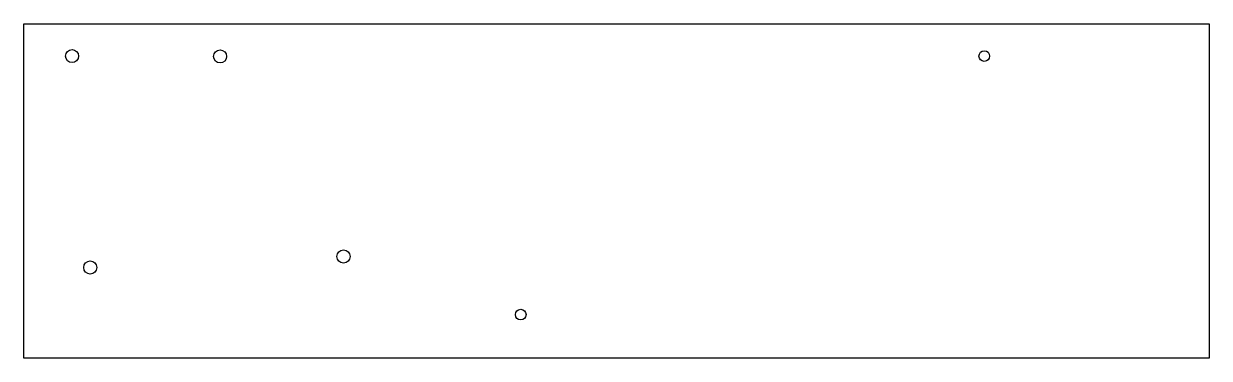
# Model space of a CAD drawing. Header units: millimetres. Extents: x 68 to 458, y -187 to -77.
import ezdxf

# ---------------------------------------------------------------- set-up
doc = ezdxf.new("R2010")
doc.units = ezdxf.units.MM
doc.layers.get('0').update_dxf_attribs({"linetype": 'CONTINUOUS'})

msp = doc.modelspace()

# ---------------------------------------------------------------- linework, layer by layer
msp.add_lwpolyline([(67.61, -76.85), (457.61, -76.85), (457.61, -186.85), (67.61, -186.85)], close=True)
for centre, radius in [((83.5, -87.5), 2.15), ((132.2, -87.6), 2.15), ((383.6, -87.49), 1.75), ((172.8, -153.4), 2.15), ((89.5, -157), 2.15), ((231.1, -172.49), 1.75)]:
    msp.add_circle(centre, radius)

doc.saveas('drawing.dxf')
